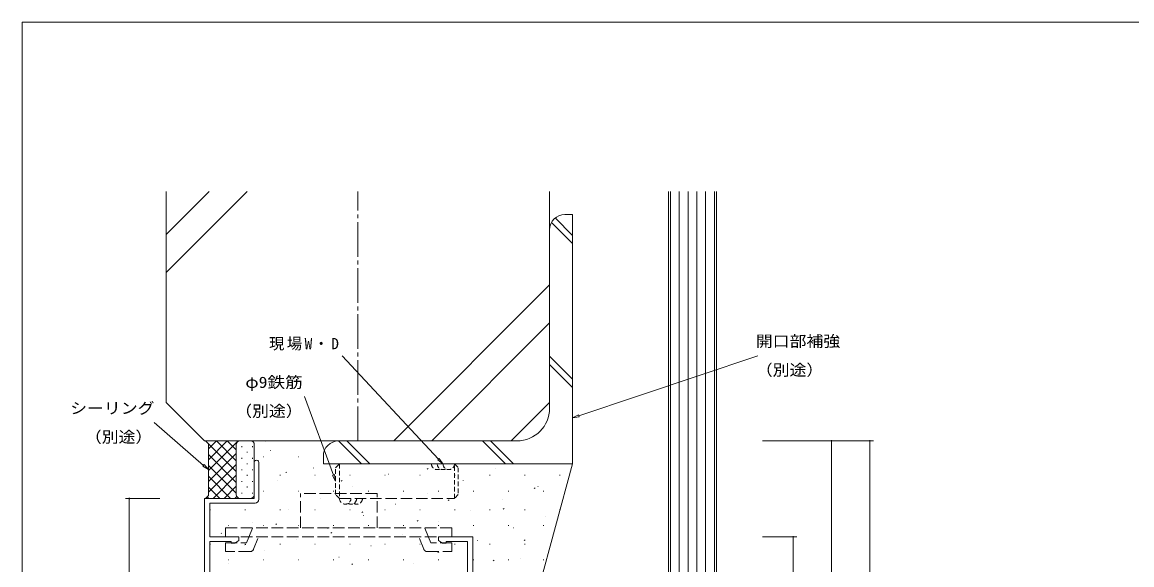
# Model space of a CAD drawing. Units: millimetres on the paper. Extents: x -420 to 373, y -297 to 267.
# Drawn here: x -417.7 to -128.3, y 123 to 264.4 of the extents above; entities that cross this region are included whole.
import ezdxf
from ezdxf.enums import TextEntityAlignment as Align

# ---------------------------------------------------------------- set-up
doc = ezdxf.new("R2010")
doc.units = ezdxf.units.MM
for name, pattern in [('CHAIN2', [12, 9, -1, 1, -1]), ('DASHED1', [1.8, 1.2, -0.6]), ('DASHED3', [4, 3, -1])]:
    doc.linetypes.add(name, pattern=pattern)
for name, color, linetype, lineweight in [('0-1_YKK_ZWAK', 7, 'Continuous', 9), ('0-3_YKK_12', 2, 'Continuous', 9), ('0-4_YSS_K', 3, 'Continuous', 9), ('0-5_YKK_D', 6, 'Continuous', 9), ('0-6_YKK_13', 4, 'Continuous', 9), ('0-7_YKK_11', 7, 'Continuous', 9)]:
    doc.layers.add(name, color=color, linetype=linetype, lineweight=lineweight)
doc.styles.add('ＭＳ ゴシック', font='')
doc.styles.get('ＭＳ ゴシック').set_extended_font_data('MS Gothic')

msp = doc.modelspace()

# ---------------------------------------------------------------- linework, layer by layer
at = {"layer": '0-1_YKK_ZWAK'}
for p in [(-417.7, -260.6), (352.3, 264.4)]:
    msp.add_line(p, (-417.7, 264.4), dxfattribs=at)
at = {"layer": '0-3_YKK_12'}
msp.add_line((-370.166, 140.284), (-357.466, 140.284), dxfattribs=at)
at = {"layer": '0-4_YSS_K'}
for p, q in [((-380.166, 220.284), (-380.166, 165.284)), ((-380.166, 199.165), (-359.048, 220.284)), ((-380.166, 209.065), (-368.947, 220.284)), ((-280.166, 220.284), (-280.166, 165.284)), ((-246.364, 105.784), (-246.364, 220.284)), ((-244.064, 105.784), (-244.064, 220.284)), ((-241.764, 105.784), (-241.764, 220.284)), ((-239.464, 105.784), (-239.464, 220.284)), ((-274.166, 206.701), (-279.673, 212.208)), ((-274.166, 208.824), (-278.712, 213.37)), ((-280.166, 163.784), (-280.166, 210.284)), ((-320.81, 155.284), (-280.166, 195.928)), ((-310.91, 155.284), (-280.166, 186.028)), ((-274.166, 171.348), (-280.166, 177.348)), ((-274.166, 169.225), (-280.166, 175.225)), ((-370.166, 155.284), (-380.166, 165.284)), ((-280.166, 165.284), (-290.166, 155.284)), ((-370.166, 155.284), (-290.166, 155.284)), ((-367.038, 155.284), (-369.116, 153.206)), ((-364.209, 155.284), (-369.116, 150.377)), ((-361.381, 155.284), (-369.116, 147.549)), ((-361.866, 147.284), (-369.116, 154.534)), ((-361.866, 150.113), (-367.038, 155.284)), ((-361.866, 152.941), (-364.209, 155.284)), ((-361.866, 141.284), (-361.866, 154.284)), ((-361.866, 154.284), (-361.866, 141.284)), ((-361.288, 155.191), (-361.381, 155.284)), ((-360.866, 155.284), (-358.166, 155.284)), ((-360.451, 153.669), (-360.451, 153.869)), ((-357.621, 153.669), (-357.621, 153.869)), ((-357.166, 154.284), (-357.166, 141.284)), ((-354.358, 155.167), (-354.182, 155.284)), ((-329.179, 149.284), (-335.179, 155.284)), ((-335.166, 155.284), (-288.666, 155.284)), ((-327.056, 149.284), (-333.056, 155.284)), ((-291.702, 149.284), (-297.702, 155.284)), ((-289.579, 149.284), (-295.579, 155.284)), ((-361.866, 151.97), (-369.116, 144.72)), ((-361.866, 144.456), (-369.116, 151.706)), ((-360.451, 150.639), (-360.451, 150.839)), ((-359.036, 152.254), (-359.036, 152.454)), ((-357.621, 150.639), (-357.621, 150.839)), ((-354.801, 151.159), (-354.651, 151.159)), ((-352.929, 152.777), (-352.9, 152.786)), ((-345.681, 151.159), (-345.531, 151.159)), ((-361.866, 149.142), (-369.116, 141.892)), ((-361.866, 141.627), (-369.116, 148.877)), ((-360.451, 147.609), (-360.451, 147.809)), ((-359.036, 149.224), (-359.036, 149.424)), ((-357.621, 147.609), (-357.621, 147.809)), ((-341.771, 148.205), (-341.743, 148.215)), ((-312.06, 147.904), (-311.81, 148.069)), ((-294.345, 147.953), (-294.317, 147.963)), ((-284.166, 112.784), (-274.166, 149.284)), ((-363.352, 140.284), (-369.116, 146.049)), ((-361.866, 146.314), (-367.896, 140.284)), ((-360.451, 144.579), (-360.451, 144.779)), ((-359.036, 146.194), (-359.036, 146.394)), ((-357.621, 144.579), (-357.621, 144.779)), ((-351.132, 144.89), (-351.104, 144.9)), ((-350.526, 146.314), (-350.376, 146.314)), ((-348.944, 146.998), (-348.694, 147.163)), ((-341.406, 146.314), (-341.256, 146.314)), ((-334.536, 144.781), (-334.286, 144.946)), ((-332.286, 146.314), (-332.136, 146.314)), ((-323.166, 146.314), (-323.016, 146.314)), ((-322.244, 146.597), (-322.215, 146.607)), ((-314.046, 146.314), (-313.896, 146.314)), ((-304.926, 146.314), (-304.776, 146.314)), ((-302.716, 144.989), (-302.688, 144.999)), ((-295.806, 146.314), (-295.656, 146.314)), ((-286.686, 146.314), (-286.536, 146.314)), ((-277.566, 146.314), (-277.416, 146.314)), ((-366.18, 140.284), (-369.116, 143.221)), ((-361.866, 143.485), (-365.067, 140.284)), ((-359.036, 143.164), (-359.036, 143.364)), ((-354.801, 142.189), (-354.651, 142.189)), ((-345.681, 142.189), (-345.531, 142.189)), ((-336.561, 142.189), (-336.411, 142.189)), ((-331.604, 143.282), (-331.576, 143.292)), ((-327.441, 142.189), (-327.291, 142.189)), ((-318.321, 142.189), (-318.171, 142.189)), ((-309.201, 142.189), (-309.051, 142.189)), ((-300.081, 142.189), (-299.931, 142.189)), ((-290.961, 142.189), (-290.811, 142.189)), ((-284.17, 142.857), (-283.919, 143.023)), ((-283.188, 143.381), (-283.16, 143.391)), ((-281.841, 142.189), (-281.691, 142.189)), ((-369.008, 140.284), (-369.437, 140.713)), ((-367.732, 139.012), (-367.704, 139.022)), ((-361.735, 140.788), (-362.239, 140.284)), ((-358.166, 140.284), (-360.866, 140.284)), ((-360.451, 141.549), (-360.451, 141.749)), ((-359.036, 140.284), (-359.036, 140.334)), ((-357.621, 141.549), (-357.621, 141.749)), ((-339.833, 140.368), (-339.805, 140.378)), ((-312.076, 141.674), (-312.048, 141.684)), ((-306.645, 139.734), (-306.395, 139.9)), ((-292.549, 140.067), (-292.52, 140.077)), ((-368.766, 137.344), (-368.616, 137.344)), ((-359.646, 137.344), (-359.496, 137.344)), ((-350.526, 137.344), (-350.376, 137.344)), ((-348.204, 137.404), (-348.176, 137.414)), ((-341.406, 137.344), (-341.256, 137.344)), ((-332.286, 137.344), (-332.136, 137.344)), ((-329.121, 136.611), (-328.871, 136.777)), ((-323.166, 137.344), (-323.016, 137.344)), ((-320.306, 138.76), (-320.277, 138.77)), ((-314.046, 137.344), (-313.896, 137.344)), ((-304.926, 137.344), (-304.776, 137.344)), ((-300.778, 137.153), (-300.75, 137.163)), ((-295.806, 137.344), (-295.656, 137.344)), ((-292.237, 137.517), (-291.987, 137.683)), ((-286.686, 137.344), (-286.536, 137.344)), ((-277.566, 137.344), (-277.438, 137.344)), ((-363.921, 133.219), (-363.771, 133.219)), ((-357.564, 134.089), (-357.536, 134.099)), ((-354.801, 133.219), (-354.651, 133.219)), ((-351.597, 133.488), (-351.347, 133.654)), ((-345.681, 133.219), (-345.531, 133.219)), ((-336.561, 133.219), (-336.411, 133.219)), ((-328.676, 135.796), (-328.648, 135.806)), ((-327.441, 133.219), (-327.291, 133.219)), ((-318.321, 133.219), (-318.171, 133.219)), ((-314.713, 134.394), (-314.463, 134.56)), ((-309.201, 133.219), (-309.051, 133.219)), ((-309.149, 134.188), (-309.12, 134.198)), ((-300.081, 133.219), (-299.931, 133.219)), ((-290.961, 133.219), (-290.811, 133.219)), ((-281.841, 133.219), (-281.691, 133.219)), ((-281.25, 135.545), (-281.222, 135.555)), ((-365.794, 131.175), (-365.765, 131.185)), ((-338.037, 132.481), (-338.008, 132.491)), ((-337.189, 131.271), (-336.939, 131.437)), ((-318.509, 130.874), (-318.481, 130.884)), ((-289.621, 132.581), (-289.592, 132.591)), ((-368.766, 128.374), (-368.616, 128.374)), ((-359.665, 128.148), (-359.415, 128.314)), ((-359.646, 128.374), (-359.496, 128.374)), ((-350.526, 128.374), (-350.376, 128.374)), ((-346.266, 129.567), (-346.238, 129.577)), ((-341.406, 128.374), (-341.256, 128.374)), ((-332.286, 128.374), (-332.136, 128.374)), ((-326.738, 127.96), (-326.71, 127.97)), ((-323.166, 128.374), (-323.016, 128.374)), ((-314.046, 128.374), (-313.896, 128.374)), ((-304.926, 128.374), (-304.776, 128.374)), ((-298.981, 129.266), (-298.953, 129.276)), ((-295.806, 128.374), (-295.656, 128.374)), ((-286.823, 129.348), (-286.573, 129.513)), ((-286.686, 128.374), (-286.536, 128.374)), ((-354.637, 126.603), (-354.608, 126.613)), ((-335.109, 124.995), (-335.081, 125.005)), ((-309.299, 126.224), (-309.049, 126.39)), ((-307.21, 126.352), (-307.182, 126.362)), ((-287.683, 124.744), (-287.654, 124.754)), ((-363.997, 123.288), (-363.969, 123.298)), ((-363.921, 124.249), (-363.771, 124.249)), ((-354.801, 124.249), (-354.651, 124.249)), ((-345.681, 124.249), (-345.531, 124.249)), ((-336.561, 124.249), (-336.411, 124.249)), ((-331.775, 123.101), (-331.524, 123.267)), ((-327.441, 124.249), (-327.291, 124.249)), ((-318.321, 124.249), (-318.171, 124.249)), ((-315.581, 123.388), (-315.553, 123.398)), ((-309.201, 124.249), (-309.051, 124.249)), ((-300.081, 124.249), (-299.931, 124.249)), ((-294.891, 124.008), (-294.641, 124.173)), ((-290.961, 124.249), (-290.811, 124.249)), ((-281.841, 124.249), (-281.691, 124.249))]:
    msp.add_line(p, q, dxfattribs=at)
at = {"layer": '0-4_YSS_K', "linetype": 'CHAIN2'}
msp.add_line((-330.166, 155.284), (-330.166, 220.284), dxfattribs=at)
at = {"layer": '0-4_YSS_K'}
for points in [[(-249.164, 220.284), (-249.164, 105.284), (-236.664, 105.284), (-236.664, 220.284)], [(-248.664, 220.284), (-248.664, 105.784), (-237.164, 105.784), (-237.164, 220.284)], [(-276.166, 214.284), (-274.166, 214.284), (-274.166, 149.284), (-339.166, 149.284), (-339.166, 151.284)], [(-369.866, 140.284), (-369.116, 141.034), (-369.116, 154.534), (-369.866, 155.284), (-360.866, 155.284)], [(-360.866, 140.284), (-369.866, 140.284), (-369.116, 141.034), (-369.116, 154.534), (-369.866, 155.284)]]:
    msp.add_lwpolyline(points, dxfattribs=at)
for centre, radius, start, end in [((-276.166, 210.284), 4, 90, 180), ((-288.666, 163.784), 8.5, 270, 0), ((-360.866, 154.284), 1, 90, 180), ((-360.866, 154.284), 1, 90, 180), ((-358.166, 154.284), 1, 0, 90), ((-335.166, 151.284), 4, 90, 180), ((-360.866, 141.284), 1, 180, 270), ((-360.866, 141.284), 1, 180, 270), ((-358.166, 141.284), 1, 270, 0)]:
    msp.add_arc(centre, radius, start, end, dxfattribs=at)
at = {"layer": '0-5_YKK_D'}
for p, q in [((-309.126, 150.527), (-334.293, 177.407)), ((-272.554, 161.789), (-225.826, 177.407)), ((-336.551, 146.38), (-344.075, 166.846)), ((-274.166, 161.25), (-272.644, 162.058)), ((-272.464, 161.52), (-272.644, 162.058)), ((-370.399, 148.899), (-383.275, 160.09)), ((-224.664, 155.284), (-195.664, 155.284)), ((-224.664, 155.284), (-205.664, 155.284)), ((-206.664, 155.284), (-206.664, 85.284)), ((-196.664, -144.716), (-196.664, 155.284)), ((-308.919, 150.721), (-309.333, 150.334)), ((-370.214, 149.113), (-370.585, 148.686)), ((-369.116, 147.784), (-370.585, 148.686)), ((-307.964, 149.286), (-309.333, 150.334)), ((-336.285, 146.478), (-336.817, 146.282)), ((-335.965, 144.784), (-336.817, 146.282)), ((-381.766, 140.284), (-390.766, 140.284)), ((-389.766, 140.284), (-389.766, 84.284)), ((-224.664, 130.284), (-215.664, 130.284)), ((-216.664, 130.284), (-216.664, 85.284))]:
    msp.add_line(p, q, dxfattribs=at)
for points in [[(-272.464, 161.52), (-274.166, 161.25), (-272.644, 162.058)], [(-308.919, 150.721), (-307.964, 149.286), (-309.333, 150.334)], [(-370.214, 149.113), (-369.116, 147.784), (-370.585, 148.686)], [(-336.285, 146.478), (-335.965, 144.784), (-336.817, 146.282)]]:
    msp.add_lwpolyline(points, close=True, dxfattribs=at)
for centre, start, end in [((-206.664, 155.284), 90, 270), ((-206.664, 155.284), 270, 90), ((-196.664, 155.284), 90, 270), ((-196.664, 155.284), 270, 90), ((-389.766, 140.284), 90, 270), ((-389.766, 140.284), 270, 90), ((-216.664, 130.284), 90, 270), ((-216.664, 130.284), 270, 90)]:
    msp.add_arc(centre, 0.106, start, end, dxfattribs=at)
at = {"layer": '0-6_YKK_13', "linetype": 'DASHED3'}
for p, q in [((-334.964, 149.284), (-304.964, 149.284)), ((-345.162, 132.586), (-345.162, 141.585)), ((-334.965, 140.284), (-304.965, 140.284)), ((-305.662, 132.587), (-364.662, 132.581)), ((-364.662, 130.284), (-364.662, 132.581)), ((-305.662, 130.287), (-364.662, 130.286)), ((-358.556, 130.211), (-357.627, 132.51)), ((-305.662, 130.287), (-305.662, 132.587)), ((-364.661, 126.411), (-364.662, 128.711)), ((-364.662, 128.71), (-359.162, 128.71)), ((-359.162, 128.711), (-358.556, 130.211)), ((-357.358, 127.036), (-356.075, 130.211)), ((-312.967, 127.038), (-314.249, 130.213)), ((-305.662, 128.713), (-311.163, 128.713)), ((-305.662, 126.413), (-305.662, 128.713)), ((-358.285, 126.41), (-364.661, 126.41)), ((-312.04, 126.413), (-305.662, 126.413))]:
    msp.add_line(p, q, dxfattribs=at)
at = {"layer": '0-6_YKK_13', "linetype": 'DASHED1'}
for points in [[(-334.965, 140.284), (-335.965, 141.284), (-335.964, 148.284), (-334.964, 149.284)], [(-304.964, 149.284), (-303.964, 148.284), (-303.965, 141.284), (-304.965, 140.284)]]:
    msp.add_lwpolyline(points, close=True, dxfattribs=at)
at = {"layer": '0-6_YKK_13', "linetype": 'DASHED3'}
for points in [[(-325.162, 132.588), (-325.162, 141.586), (-345.162, 141.586)], [(-311.163, 128.713), (-311.769, 130.213), (-312.698, 132.513)]]:
    msp.add_lwpolyline(points, dxfattribs=at)
at = {"layer": '0-6_YKK_13', "linetype": 'DASHED1'}
for centre, start, end in [((-309.464, 149.286), 180.00452, 300.00453), ((-307.964, 149.286), 180.00452, 300.00453), ((-306.464, 149.286), 180.00452, 0.0045), ((-333.465, 140.284), 179.99548, 359.99547), ((-331.965, 140.284), 239.99545, 359.99547), ((-330.465, 140.284), 239.99545, 359.99547)]:
    msp.add_arc(centre, 1.5, start, end, dxfattribs=at)
at = {"layer": '0-6_YKK_13', "linetype": 'DASHED3'}
for centre, start, end in [((-358.285, 127.411), 270.00436, 338.00217), ((-312.039, 127.413), 202.00334, 270)]:
    msp.add_arc(centre, 1, start, end, dxfattribs=at)
at = {"layer": '0-7_YKK_11'}
msp.add_line((-355.966, 140.084), (-355.966, 149.684), dxfattribs=at)
for points in [[(-357.166, 149.684), (-357.166, 140.284), (-370.166, 140.284), (-370.166, 84.884)], [(-355.166, 116.684), (-355.166, 108.684), (-368.766, 108.684), (-368.766, 129.084), (-363.166, 129.084), (-363.166, 128.654), (-362.257, 128.654), (-361.166, 129.284), (-361.166, 130.284), (-368.766, 130.284), (-368.766, 139.084), (-356.966, 139.084)], [(-295.63, 107.384), (-300.166, 107.384), (-300.166, 130.284), (-309.166, 130.284), (-309.166, 129.284), (-308.075, 128.654), (-307.166, 128.654), (-307.166, 129.084), (-301.566, 129.084), (-301.566, 107.384), (-307.436, 107.384), (-307.436, 108.174), (-312.293, 108.684), (-316.702, 108.684)]]:
    msp.add_lwpolyline(points, dxfattribs=at)
for centre, radius, start, end in [((-356.566, 149.684), 0.6, 359.99998, 180), ((-356.966, 140.084), 1, 270, 359.99998)]:
    msp.add_arc(centre, radius, start, end, dxfattribs=at)

# ---------------------------------------------------------------- texts
at = {"layer": '0-5_YKK_D', "color": 7, "style": 'ＭＳ ゴシック'}
for s, width, p in [('開口部補強', 1.1, (-226.385, 178.91)), ('（別途）', 1.1, (-226.385, 171.41)), ('φ9鉄筋', 1.15, (-359.515, 168.211)), ('シーリング', 1.1, (-405.195, 161.455)), ('（別途）', 1.1, (-362.155, 160.711)), ('（別途）', 1.1, (-401.355, 153.955))]:
    msp.add_text(s, height=2.933, dxfattribs=dict(at, width=width)).set_placement(p, align=Align.BOTTOM_LEFT)
at = {"layer": '0-5_YKK_D', "color": 7, "insert": (-353.333, 178.823), "char_height": 2.933, "attachment_point": 7, "style": 'ＭＳ ゴシック'}
msp.add_mtext('\\T1.16;現場W・D', dxfattribs=at)

doc.saveas('drawing.dxf')
